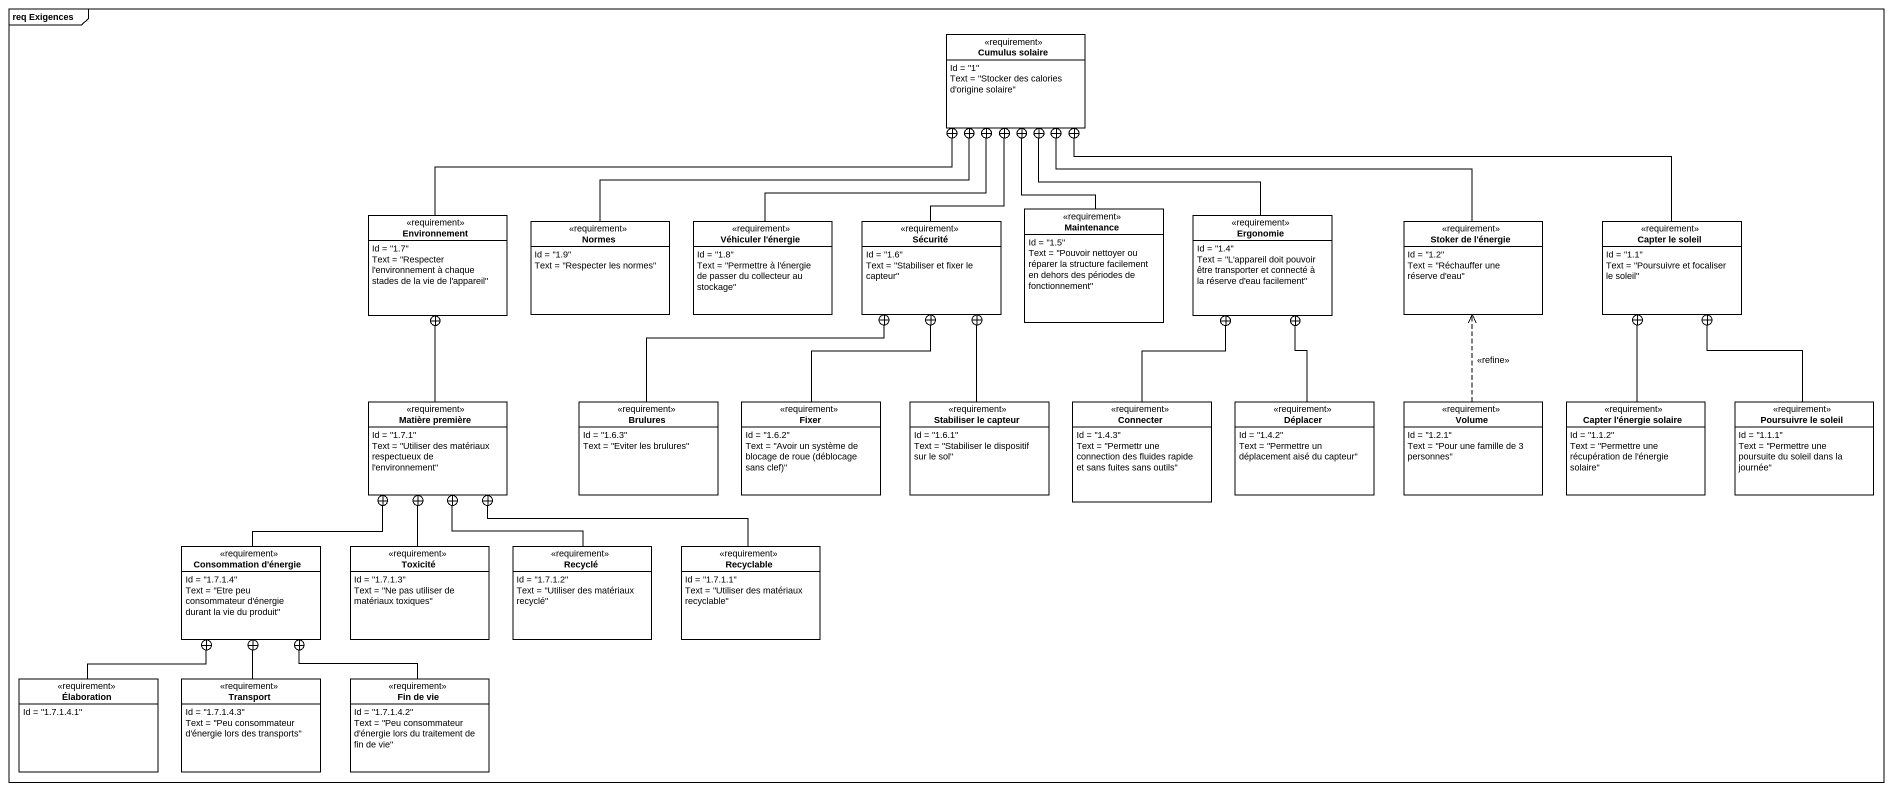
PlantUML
@startuml
mainframe req Exigences
hide circle
hide empty members
class "Cumulus solaire" as Cumulus_solaire <<requirement>> {
  Id = "1"
  Text = "Stocker des calories d'origine solaire"
}
class Environnement <<requirement>> {
  Id = "1.7"
  Text = "Respecter l'environnement à chaque stades de la vie de l'appareil"
}
class Normes <<requirement>> {
  Id = "1.9"
  Text = "Respecter les normes"
}
class "Véhiculer l'énergie" as Véhiculer_l_énergie <<requirement>> {
  Id = "1.8"
  Text = "Permettre à l'énergie de passer du collecteur au stockage"
}
class Sécurité <<requirement>> {
  Id = "1.6"
  Text = "Stabiliser et fixer le capteur"
}
class Maintenance <<requirement>> {
  Id = "1.5"
  Text = "Pouvoir nettoyer ou réparer la structure facilement en dehors des périodes de fonctionnement"
}
class Ergonomie <<requirement>> {
  Id = "1.4"
  Text = "L'appareil doit pouvoir être transporter et connecté à la réserve d'eau facilement"
}
class "Stoker de l'énergie" as Stoker_de_l_énergie <<requirement>> {
  Id = "1.2"
  Text = "Réchauffer une réserve d'eau"
}
class "Capter le soleil" as Capter_le_soleil <<requirement>> {
  Id = "1.1"
  Text = "Poursuivre et focaliser le soleil"
}
class "Matière première" as Matière_première <<requirement>> {
  Id = "1.7.1"
  Text = "Utiliser des matériaux respectueux de l'environnement"
}
class Brulures <<requirement>> {
  Id = "1.6.3"
  Text = "Eviter les brulures"
}
class Fixer <<requirement>> {
  Id = "1.6.2"
  {field} Text = "Avoir un système de blocage de roue (déblocage sans clef)"
}
class "Stabiliser le capteur" as Stabiliser_le_capteur <<requirement>> {
  Id = "1.6.1"
  Text = "Stabiliser le dispositif sur le sol"
}
class Connecter <<requirement>> {
  Id = "1.4.3"
  Text = "Permettr une connection des fluides rapide et sans fuites sans outils"
}
class Déplacer <<requirement>> {
  Id = "1.4.2"
  Text = "Permettre un déplacement aisé du capteur"
}
class Volume <<requirement>> {
  Id = "1.2.1"
  Text = "Pour une famille de 3 personnes"
}
class "Capter l'énergie solaire" as Capter_l_énergie_solaire <<requirement>> {
  Id = "1.1.2"
  Text = "Permettre une récupération de l'énergie solaire"
}
class "Poursuivre le soleil" as Poursuivre_le_soleil <<requirement>> {
  Id = "1.1.1"
  Text = "Permettre une poursuite du soleil dans la journée"
}
class "Consommation d'énergie" as Consommation_d_énergie <<requirement>> {
  Id = "1.7.1.4"
  Text = "Etre peu consommateur d'énergie durant la vie du produit"
}
class Toxicité <<requirement>> {
  Id = "1.7.1.3"
  Text = "Ne pas utiliser de matériaux toxiques"
}
class Recyclé <<requirement>> {
  Id = "1.7.1.2"
  Text = "Utiliser des matériaux recyclé"
}
class Recyclable <<requirement>> {
  Id = "1.7.1.1"
  Text = "Utiliser des matériaux recyclable"
}
class Élaboration <<requirement>> {
  Id = "1.7.1.4.1"
}
class Transport <<requirement>> {
  Id = "1.7.1.4.3"
  Text = "Peu consommateur d'énergie lors des transports"
}
class "Fin de vie" as Fin_de_vie <<requirement>> {
  Id = "1.7.1.4.2"
  Text = "Peu consommateur d'énergie lors du traitement de fin de vie"
}
Environnement -right-+ Cumulus_solaire
Normes -right-+ Cumulus_solaire
Véhiculer_l_énergie -up-+ Cumulus_solaire
Sécurité -up-+ Cumulus_solaire
Maintenance -up-+ Cumulus_solaire
Ergonomie -up-+ Cumulus_solaire
Stoker_de_l_énergie -left-+ Cumulus_solaire
Capter_le_soleil -left-+ Cumulus_solaire
Matière_première -up-+ Environnement
Brulures -up-+ Sécurité
Fixer -up-+ Sécurité
Stabiliser_le_capteur -up-+ Sécurité
Connecter -up-+ Ergonomie
Déplacer -up-+ Ergonomie
Volume .up.> Stoker_de_l_énergie : <<refine>>
Capter_l_énergie_solaire -up-+ Capter_le_soleil
Poursuivre_le_soleil -up-+ Capter_le_soleil
Consommation_d_énergie -up-+ Matière_première
Toxicité -up-+ Matière_première
Recyclé -up-+ Matière_première
Recyclable -left-+ Matière_première
Élaboration -up-+ Consommation_d_énergie
Transport -up-+ Consommation_d_énergie
Fin_de_vie -up-+ Consommation_d_énergie
@enduml
